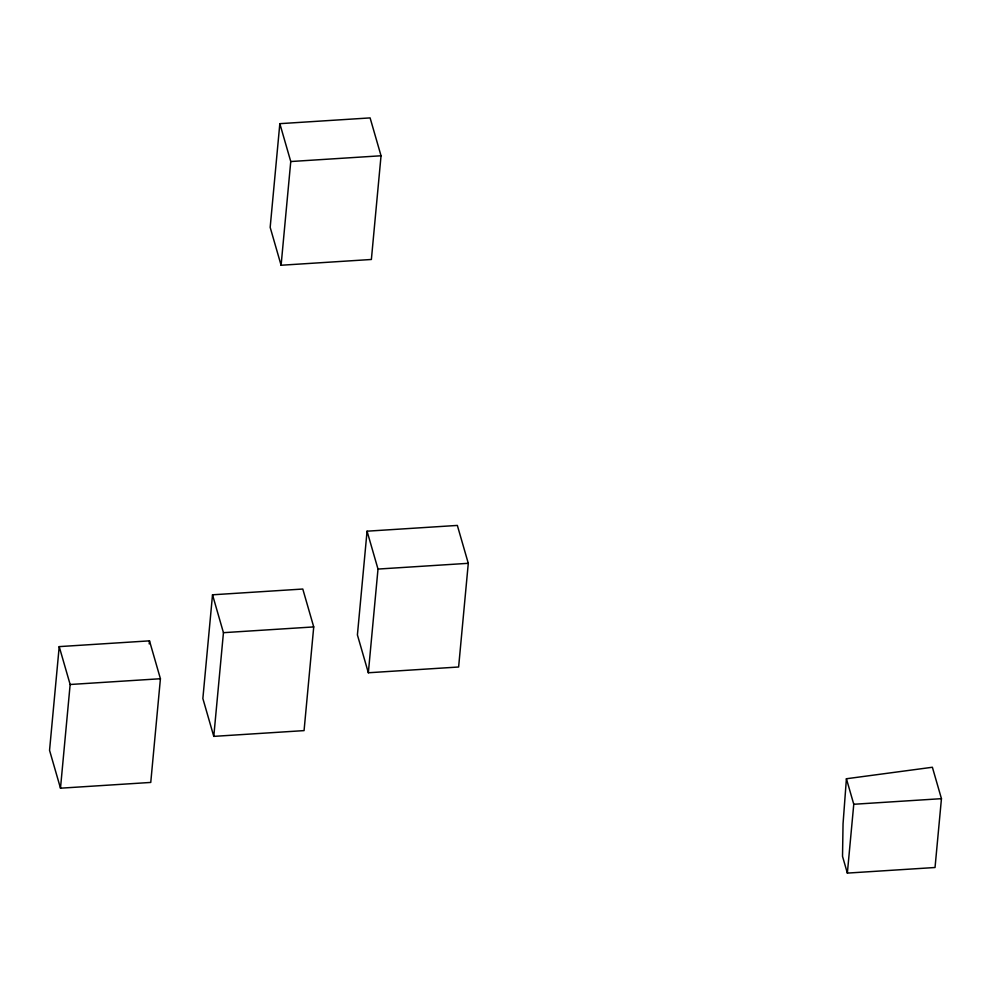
<?xml version="1.0" encoding="UTF-8"?>
<svg xmlns="http://www.w3.org/2000/svg" width="991" height="991" viewBox="0 0 991 991"><rect width="100%" height="100%" fill="white"/><g stroke="black" fill="none" stroke-linecap="round" stroke-linejoin="round"><path stroke-width="1.49" d="M59.212 646.615L49.55 750.311L60.488 788.192L150.756 782.432L160.418 678.736L149.492 640.855L59.212 646.615L70.15 684.496L60.488 788.192M149.207 643.902L149.492 640.855M212.52 594.798L202.858 698.506L213.783 736.375L304.064 730.615L313.726 626.919L302.788 589.038L212.52 594.798L223.446 632.679L213.783 736.375M279.834 123.664L270.171 227.36L281.097 265.241L371.377 259.481L381.04 155.773L370.101 117.904L279.834 123.664L290.759 161.533L281.097 265.241M367.066 531.188L357.404 634.897L368.342 672.765L458.622 667.005L468.285 563.309L457.346 525.428L367.066 531.188L378.005 569.069L368.342 672.765M847.355 873.096L853.771 804.271L846.413 778.753L932.382 767.257L941.45 798.672L935.033 867.509L847.355 873.096L842.523 856.36L843.044 823.781L846.413 778.753M290.759 161.533L381.04 155.773M378.005 569.069L468.285 563.309M223.446 632.679L313.726 626.919M70.15 684.496L160.418 678.736M853.771 804.271L941.45 798.672"/></g></svg>
